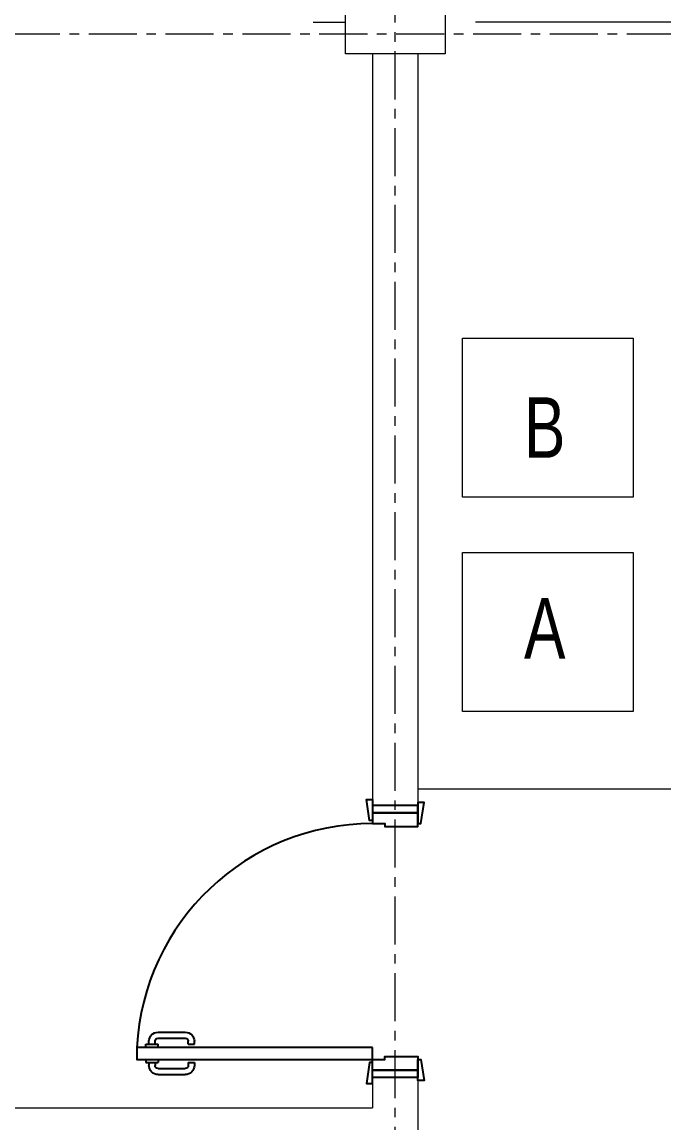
# Model space of a CAD drawing. Header units: millimetres. Extents: x 26027 to 581921, y 7230 to 233891.
# Drawn here: x 559315 to 561437, y 138745 to 142385 of the extents above; entities that cross this region are included whole.
import ezdxf

# ---------------------------------------------------------------- set-up
doc = ezdxf.new("R2010")
doc.units = ezdxf.units.MM
doc.header["$LTSCALE"] = 5
doc.linetypes.add('CENTER', pattern=[50.8, 31.75, -6.35, 6.35, -6.35])
for name, color, linetype in [('axes', 9, 'Continuous'), ('GE-ARCHITECTURAL_ELEMENTS', 8, 'Continuous'), ('GE-FURNITURE', 8, 'Continuous')]:
    doc.layers.add(name, color=color, linetype=linetype)
for name, color, linetype, lineweight in [('Medical Equipment and Furniture', 163, 'Continuous', 0), ('Structure', 20, 'Continuous', 5), ('Walls', 32, 'Continuous', 5)]:
    doc.layers.add(name, color=color, linetype=linetype, lineweight=lineweight)
doc.layers.add('Wooden Joinery', color=7, linetype='Continuous', lineweight=5, true_color=0xffdcd1)
doc.styles.add('X3G_ENTITY_2587EA', font='swisscl.ttf', dxfattribs={"height": 200})

# ---------------------------------------------------------------- blocks, each defined once
blk = doc.blocks.new('A$C72370EFE')
at = {"layer": 'GE-ARCHITECTURAL_ELEMENTS'}
for p, q in [((-0.01, -0.03), (-0.01, -0.07)), ((0, -0.03), (-0.01, -0.03)), ((0.04, -0.03), (0.05, -0.03)), ((0.05, -0.03), (0.05, -0.07)), ((-0.05, -0.07), (-0.05, -0.16)), ((-0.03, -0.07), (-0.03, -0.16)), ((-0.01, -0.04), (-0.02, -0.04)), ((-0.01, -0.06), (-0.02, -0.06)), ((0, -0.07), (-0.01, -0.07)), ((0.04, -0.07), (0.05, -0.07)), ((0.05, -0.04), (0.06, -0.04)), ((0.05, -0.06), (0.06, -0.06)), ((0.07, -0.07), (0.07, -0.16)), ((0.09, -0.07), (0.09, -0.16)), ((-0.01, -0.17), (-0.02, -0.17)), ((-0.01, -0.17), (-0.01, -0.19)), ((0.05, -0.17), (0.06, -0.17)), ((0.05, -0.17), (0.05, -0.19)), ((-0.01, -0.19), (-0.02, -0.19)), ((0.05, -0.19), (0.06, -0.19))]:
    blk.add_line(p, q, dxfattribs=at)
for centre, radius, start, end in [((-0.02, -0.07), 0.03, 90, 180), ((-0.02, -0.07), 0.01, 90, 180), ((0.06, -0.07), 0.03, 0, 90), ((0.06, -0.07), 0.01, 0, 90), ((-0.02, -0.16), 0.03, 180, 270), ((-0.02, -0.16), 0.01, 180, 270), ((0.06, -0.16), 0.01, 270, 0), ((0.06, -0.16), 0.03, 270, 0)]:
    blk.add_arc(centre, radius, start, end, dxfattribs=at)
blk = doc.blocks.new('DR1')
at = {"layer": 'GE-FURNITURE', "elevation": 0}
for points in [[(1743402.9, 41721.9), (1743392.9, 41721.9), (1743382.9, 41791.9), (1743402.9, 41791.9)], [(1743552.9, 41731.9), (1743562.9, 41731.9), (1743572.9, 41801.9), (1743552.9, 41801.9)], [(1743552.9, 41681.9), (1744331.9, 41681.9), (1744331.9, 41721.9), (1743552.9, 41721.9)], [(1743402.9, 40941.9), (1743392.9, 40941.9), (1743382.9, 40871.9), (1743402.9, 40871.9)], [(1743552.9, 40931.9), (1743562.9, 40931.9), (1743572.9, 40861.9), (1743552.9, 40861.9)]]:
    blk.add_lwpolyline(points, close=True, dxfattribs=at)
for points in [[(1743552.9, 41756.9), (1743402.9, 41756.9), (1743402.9, 41781.9), (1743552.9, 41781.9), (1743552.9, 41756.9)], [(1743552.9, 41756.9), (1743552.9, 41721.9), (1743512.9, 41721.9), (1743512.9, 41711.9), (1743402.9, 41711.9), (1743402.9, 41756.9), (1743552.9, 41756.9)], [(1743552.9, 40906.9), (1743552.9, 40941.9), (1743512.9, 40941.9), (1743512.9, 40951.9), (1743402.9, 40951.9), (1743402.9, 40906.9), (1743552.9, 40906.9)], [(1743552.9, 40906.9), (1743402.9, 40906.9), (1743402.9, 40881.9), (1743552.9, 40881.9), (1743552.9, 40906.9)]]:
    blk.add_lwpolyline(points, dxfattribs=at)
at = {"layer": 'GE-FURNITURE'}
blk.add_arc((1743552.9, 41721.9, 0), 780, 270, 357.0603, dxfattribs=at)
at = {"layer": 'GE-FURNITURE', "xscale": -999.9999999998856, "yscale": 999.9999999998856, "zscale": 999.9999999998854, "rotation": 270}
blk.add_blockref('A$C72370EFE', (1744331.9, 41681.9, 0), dxfattribs=at)

msp = doc.modelspace()

# ---------------------------------------------------------------- linework, layer by layer
at = {"layer": 'axes', "linetype": 'CENTER', "lineweight": 0}
for p, q in [((560548.8, 120285.6, 0), (560548.8, 146390.3, 0)), ((560548.8, 120285.6, 0), (560548.8, 146390.3, 0)), ((581030.5, 142345.3, 2.4), (449113.3, 142345.3, 2.4))]:
    msp.add_line(p, q, dxfattribs=at)
at = {"layer": 'Medical Equipment and Furniture', "elevation": 0}
msp.add_lwpolyline([(560623.8, 142125.3), (560623.8, 139850.3), (561473.8, 139850.3), (561473.8, 142385.3), (560813.8, 142385.3)], dxfattribs=at)
at = {"layer": 'Medical Equipment and Furniture'}
for points in [[(560771, 141339.8), (561334.7, 141339.8), (561334.7, 140814.5), (560771, 140814.5)], [(560771, 140631.2), (561334.7, 140631.2), (561334.7, 140105.9), (560771, 140105.9)]]:
    msp.add_lwpolyline(points, close=True, dxfattribs=at)
at = {"layer": 'Structure', "elevation": 0}
msp.add_lwpolyline([(560383.8, 142610.3), (560713.8, 142610.3), (560713.8, 142280.3), (560383.8, 142280.3)], close=True, dxfattribs=at)
at = {"layer": 'Walls'}
for p, q in [((560277.4, 142385.3, 0), (560383.8, 142385.3, 0)), ((560473.8, 142280.3, 0), (560473.8, 139795.3, 0)), ((560623.8, 142280.3, 0), (560623.8, 139795.3, 0)), ((560473.8, 139795.3, 0), (560623.8, 139795.3, 0)), ((560473.8, 138895.3, 0), (560623.8, 138895.3, 0)), ((560473.8, 138895.3, 0), (560473.8, 138795.3, 0)), ((560623.8, 138895.3, 0), (560623.8, 135310.3, 0)), ((557223.8, 138795.3, 0), (560473.8, 138795.3, 0))]:
    msp.add_line(p, q, dxfattribs=at)

# ---------------------------------------------------------------- block references
at = {"layer": 'Wooden Joinery', "rotation": 180}
msp.add_blockref('DR1', (2304026.7, 180677.2, 0), dxfattribs=at)

# ---------------------------------------------------------------- texts
at = {"layer": 'Medical Equipment and Furniture', "char_height": 200, "attachment_point": 2, "style": 'X3G_ENTITY_2587EA'}
for s, insert in [('B', (561042.8, 141144.4, 0)), ('A', (561042.8, 140480.9))]:
    msp.add_mtext(s, dxfattribs=dict(at, insert=insert))

doc.saveas('drawing.dxf')
